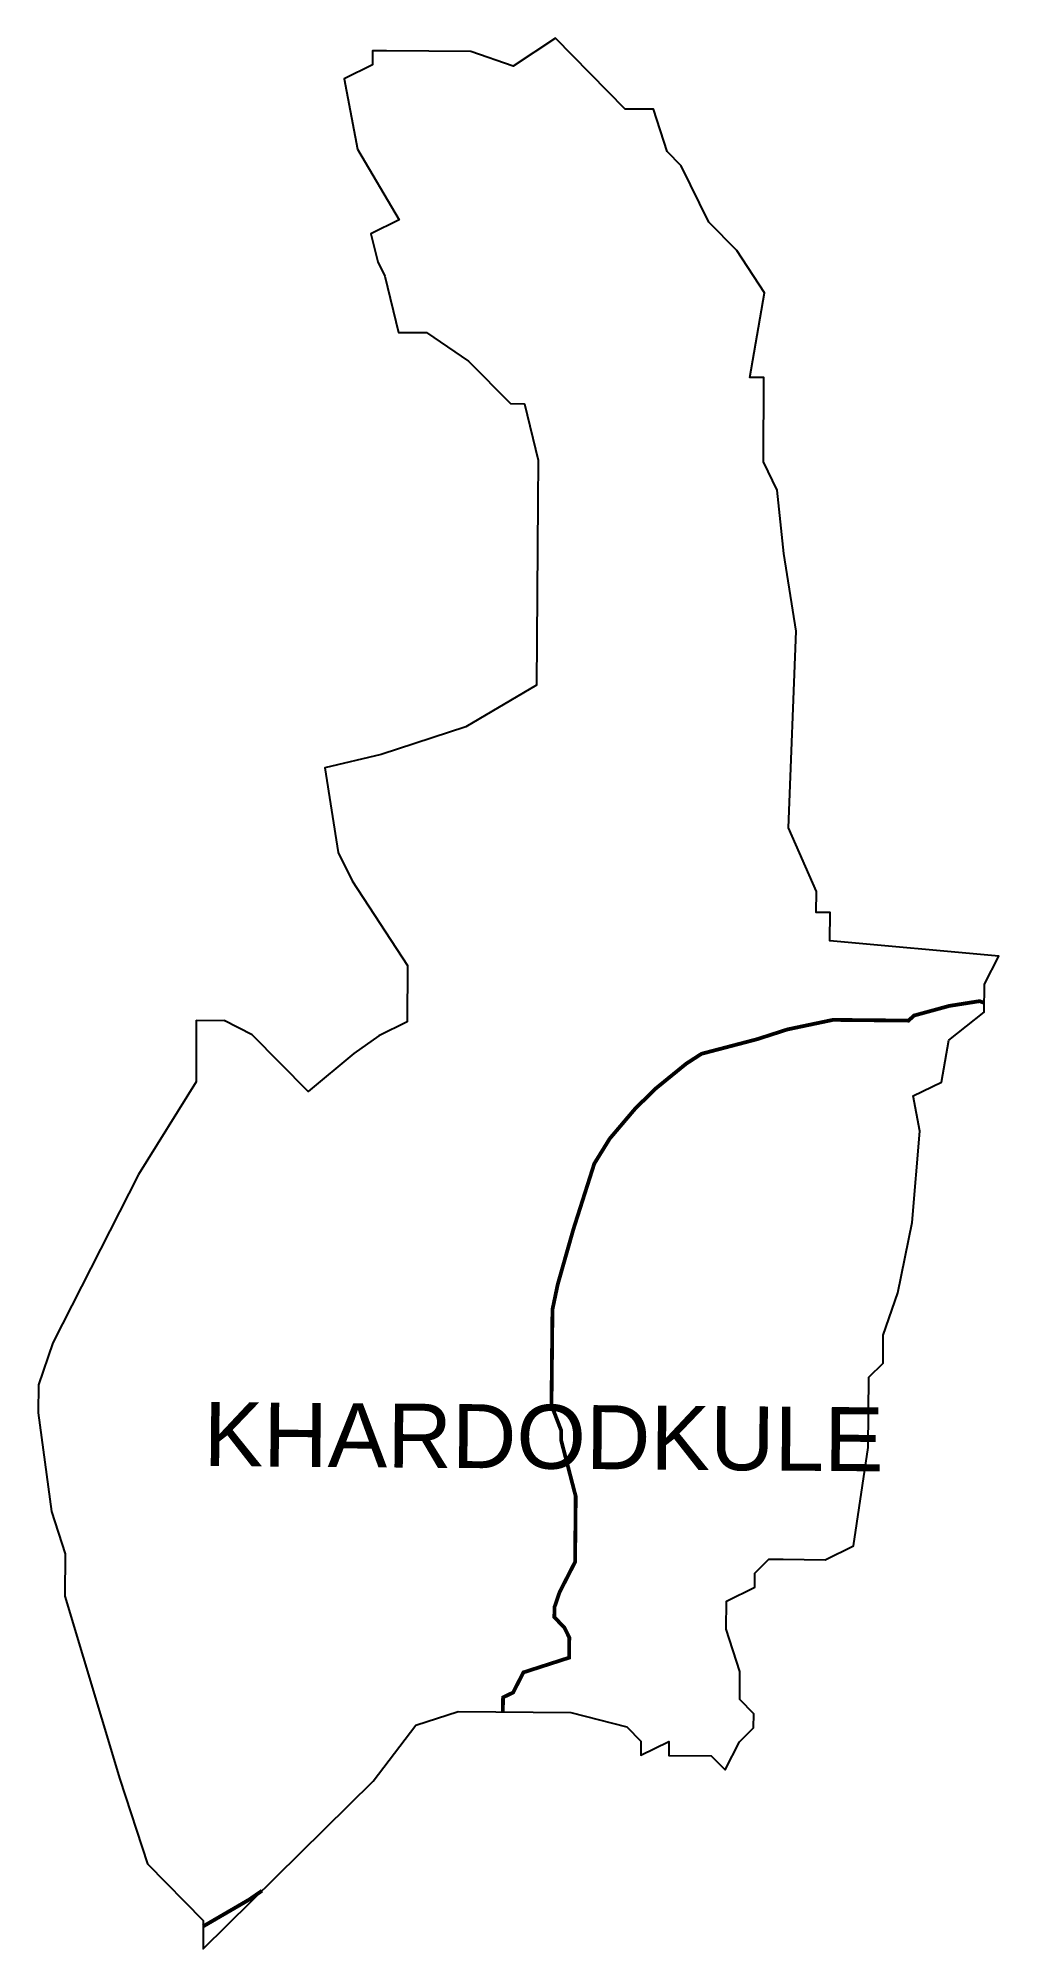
# Model space of a CAD drawing. Header units: metres. Extents: x 281607 to 282371, y 2032806 to 2034326.
import ezdxf

# ---------------------------------------------------------------- set-up
doc = ezdxf.new("R2010")
doc.units = ezdxf.units.M
for name, color, linetype in [('HAZARDS LINE', 1, 'Continuous'), ('village', 3, 'Continuous'), ('VILLAGE NAME', 250, 'Continuous')]:
    doc.layers.add(name, color=color, linetype=linetype)
doc.styles.get("Standard").update_dxf_attribs({"font": 'simplex.shx'})

msp = doc.modelspace()

# ---------------------------------------------------------------- linework, layer by layer
at = {"color": 3, "flags": 128}
msp.add_lwpolyline([(281732.3, 2033544.8), (281754.7, 2033544.6)], dxfattribs=at)
at = {"layer": 'HAZARDS LINE', "lineweight": 18}
for points in [[(281976.4, 2032994.2, 3.01, 3.01, 0), (281976.6, 2033005.8, 3.01, 3.01, 0), (281984.6, 2033009.7, 3.01, 3.01, 0), (281992.8, 2033025.7, 3.01, 3.01, 0), (282017, 2033033.5, 3.01, 3.01, 0), (282029.1, 2033037.4, 3.01, 3.01, 0), (282029.3, 2033053.4, 3.01, 3.01, 0), (282025.3, 2033061.5, 3.01, 3.01, 0), (282017.4, 2033069.6, 3.01, 3.01, 0), (282017.5, 2033077.6, 3.01, 3.01, 0), (282021.6, 2033089.6, 3.01, 3.01, 0), (282033.9, 2033113.6, 3.01, 3.01, 0), (282034.4, 2033165.8, 3.01, 3.01, 0), (282022.9, 2033210.1, 3.01, 3.01, 0), (282022.9, 2033218.1, 3.01, 3.01, 0), (282015.1, 2033238.3, 3.01, 3.01, 0), (282015.9, 2033314.6, 3.01, 3.01, 0), (282020.1, 2033334.6, 3.01, 3.01, 0), (282032.6, 2033378.6, 3.01, 3.01, 0), (282049.2, 2033430.7, 3.01, 3.01, 0), (282061.5, 2033450.6, 3.01, 3.01, 0), (282081.8, 2033474.5, 3.01, 3.01, 0), (282098, 2033490.4, 3.01, 3.01, 0), (282122.3, 2033510.2, 3.01, 3.01, 0), (282134.5, 2033518.1, 3.01, 3.01, 0), (282178.7, 2033529.7, 3.01, 3.01, 0), (282202.9, 2033537.5, 3.01, 3.01, 0), (282239.1, 2033545.1, 3.01, 3.01, 0), (282299.3, 2033544.5, 3.01, 3.01, 0), (282303.4, 2033548.5, 3.01, 3.01, 0), (282331.6, 2033556.2, 3.01, 3.01, 0), (282355.7, 2033560, 3.01, 3.01, 0), (282359.5, 2033558.6, 3.01, 3.01, 0)], [(281737.9, 2032823.5, 3.01, 3.01, 0), (281774.5, 2032844.8, 3.01, 3.01, 0), (281784.8, 2032851.9, 3.01, 3.01, 0)]]:
    msp.add_lwpolyline(points, format="xyseb", dxfattribs=at)
at = {"layer": 'village', "color": 3, "true_color": 0x00ff00}
msp.add_lwpolyline([(281732.3, 2033544.8), (281732.3, 2033495.8), (281686.6, 2033422), (281618.4, 2033288.1), (281606.9, 2033254.6), (281606.7, 2033232.2), (281617.4, 2033153.8), (281628.3, 2033120.1), (281628, 2033086.5), (281671.7, 2032940.6), (281693.6, 2032873.2), (281737.9, 2032828.1), (281737.9, 2032805.7), (281873.2, 2032939.1), (281907.2, 2032983.6), (281940.9, 2032994.5), (282030.4, 2032993.8), (282075.2, 2032982.3), (282086.3, 2032971), (282086.2, 2032959.8), (282108.6, 2032970.8), (282108.6, 2032959.6), (282142.2, 2032959.4), (282153.3, 2032948.1), (282164.7, 2032970.4), (282175.9, 2032981.5), (282176, 2032992.7), (282164.9, 2033004), (282165.1, 2033026.4), (282154.1, 2033060.1), (282154.3, 2033082.4), (282176.8, 2033093.5), (282176.9, 2033104.7), (282188.1, 2033115.8), (282199.4, 2033115.7), (282232.9, 2033115.4), (282255.4, 2033126.5), (282267.2, 2033204.7), (282267.7, 2033260.7), (282278.9, 2033271.9), (282279.1, 2033294.2), (282290.6, 2033327.7), (282302.2, 2033383.7), (282308.3, 2033456.4), (282303, 2033484.5), (282325.5, 2033495.5), (282331.3, 2033529), (282359.5, 2033551.2), (282359.6, 2033573.6), (282371, 2033595.9), (282236.7, 2033608.1), (282236.9, 2033630.5), (282225.7, 2033630.6), (282225.9, 2033647.4), (282203.8, 2033698), (282209.9, 2033854.4), (282199.9, 2033916.3), (282194.7, 2033966.8), (282183.7, 2033989.3), (282184.2, 2034056.4), (282173, 2034056.5), (282184.7, 2034123.7), (282162.6, 2034157.4), (282140.4, 2034180), (282118.3, 2034224.9), (282107.2, 2034236.2), (282096.2, 2034269.9), (282073.8, 2034270.1), (282018.3, 2034326.5), (281984.5, 2034304.3), (281951, 2034315.8), (281917.4, 2034316.1), (281883.8, 2034316.3), (281872.6, 2034316.4), (281872.6, 2034305.2), (281850.1, 2034294.2), (281860.8, 2034238.1), (281894, 2034181.9), (281871.5, 2034170.8), (281876.9, 2034148.4), (281882.5, 2034137.2), (281893.3, 2034092.3), (281915.7, 2034092.1), (281949.1, 2034069.5), (281982.4, 2034035.6), (281993.7, 2034035.5), (282004.5, 2033990.6), (282004.2, 2033957.1), (282003.1, 2033811.5), (281946.9, 2033778.3), (281879.5, 2033756.4), (281834.7, 2033745.6), (281845.3, 2033678.3), (281856.4, 2033655.8), (281878.5, 2033622.1), (281900.6, 2033588.3), (281900.3, 2033543.5), (281877.8, 2033532.5), (281857.9, 2033518.4), (281821.5, 2033488.2), (281777, 2033533.3), (281754.7, 2033544.6)], dxfattribs=at)

# ---------------------------------------------------------------- texts
at = {"layer": 'VILLAGE NAME', "insert": (281738.6, 2033240.9), "char_height": 50.893, "attachment_point": 1, "rotation": 359.5442}
msp.add_mtext_dynamic_manual_height_columns('{\\fArial|b0|i0|c0|p34;KHARDODKULE}', width=87.355, gutter_width=254.5, heights=[0], dxfattribs=at)

doc.saveas('drawing.dxf')
